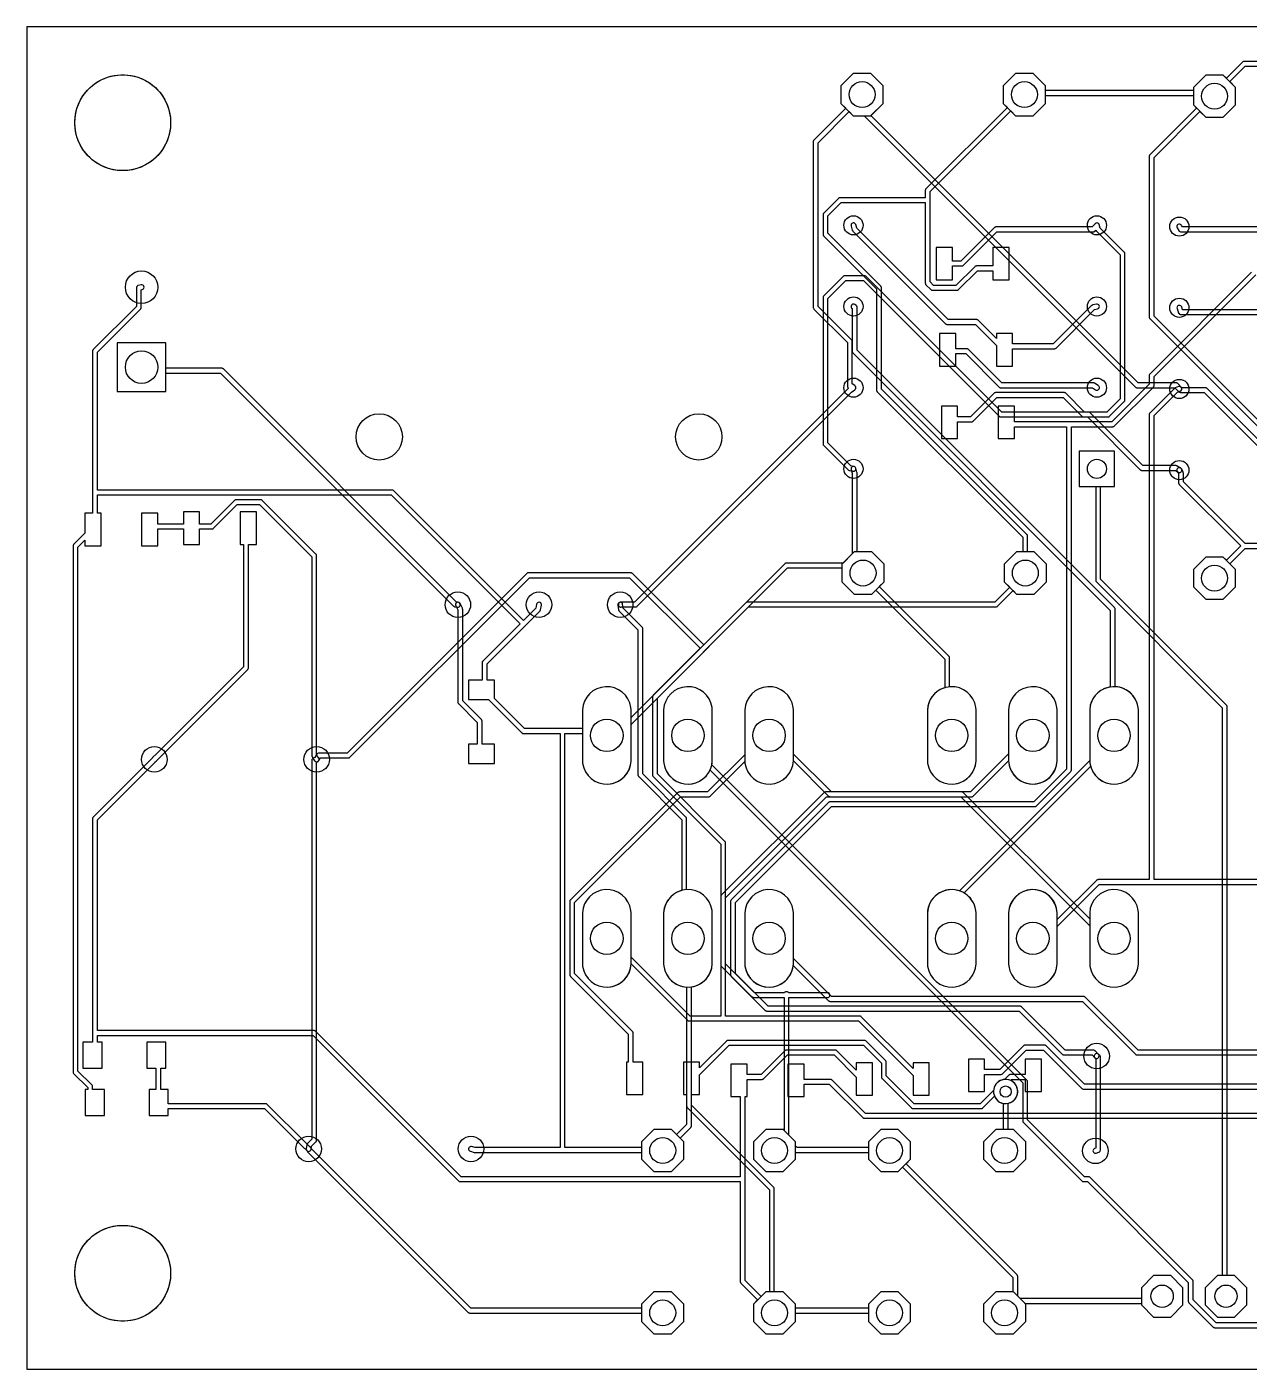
# Model space of a CAD drawing. Header units: millimetres. Extents: x 0 to 72, y 0 to 42.
# Drawn here: x 0 to 38.25, y 0 to 42 of the extents above; entities that cross this region are included whole.
import ezdxf

# ---------------------------------------------------------------- set-up
doc = ezdxf.new("R2010")
doc.units = ezdxf.units.MM

msp = doc.modelspace()

# ---------------------------------------------------------------- linework, layer by layer
at = {"layer": '16_copper'}
for points in [[(42.52, 40.919), (38.1, 40.919), (38.092, 40.918), (38.083, 40.918, 0.087654), (38.059, 40.907), (38.053, 40.902), (38.046, 40.897), (37.541, 40.392), (37.444, 40.49), (36.896, 40.49), (36.51, 40.104), (36.51, 39.556), (36.608, 39.459), (35.151, 38.001), (35.145, 37.995), (35.14, 37.988, 0.087651), (35.13, 37.964), (35.129, 37.956), (35.128, 37.948), (35.128, 32.918), (35.129, 32.91), (35.13, 32.902, 0.087654), (35.14, 32.877), (35.145, 32.871), (35.151, 32.865), (42.139, 25.876)], [(41.148, 35.738), (36.164, 35.738), (36.137, 35.787), (36.124, 35.804, 0.866041), (36.003, 35.713), (36.052, 35.625), (36.057, 35.618), (36.062, 35.611, 0.161894), (36.103, 35.587), (36.11, 35.587), (36.119, 35.585), (41.116, 35.585)], [(40.081, 33.147), (36.173, 33.147), (36.142, 33.235), (36.132, 33.255, 0.866043), (35.998, 33.185), (36.047, 33.046), (36.049, 33.042), (36.05, 33.039, 0.21835), (36.098, 32.997), (36.106, 32.996), (36.112, 32.995, 0.021766), (36.119, 32.995), (40.05, 32.995)], [(40.354, 1.448), (37.217, 1.448), (36.5, 2.165), (36.5, 2.743), (36.499, 2.752), (36.498, 2.76, 0.087654), (36.488, 2.785), (36.483, 2.79), (36.477, 2.797), (33.277, 5.997), (33.27, 6.003), (33.264, 6.008, 0.087651), (33.239, 6.018), (33.232, 6.019), (33.223, 6.02), (33.102, 6.02), (31.318, 7.804), (31.318, 8.992), (31.317, 9), (31.316, 9.008, 0.087654), (31.306, 9.033), (31.301, 9.039), (31.296, 9.045), (21.435, 18.907), (21.445, 18.956), (21.452, 19.031), (21.452, 20.629), (21.445, 20.704, 0.906347), (19.928, 20.629), (19.928, 19.031), (19.935, 18.956, 0.74165), (21.38, 18.742), (21.381, 18.745), (31.166, 8.96), (31.166, 7.772), (31.167, 7.764), (31.168, 7.756, 0.087654), (31.178, 7.731), (31.183, 7.725), (31.188, 7.719), (33.017, 5.89), (33.024, 5.885), (33.03, 5.879, 0.087651), (33.055, 5.869), (33.062, 5.869), (33.071, 5.867), (33.192, 5.867), (36.347, 2.712), (36.347, 2.134), (36.349, 2.125), (36.349, 2.117, 0.087654), (36.36, 2.092), (36.364, 2.087), (36.37, 2.08), (37.132, 1.318), (37.139, 1.313), (37.145, 1.307, 0.087651), (37.17, 1.297), (37.177, 1.297), (37.186, 1.295), (40.386, 1.295)]]:
    msp.add_lwpolyline(points, format="xyb", dxfattribs=at)
msp.add_lwpolyline([(42.269, 25.962), (35.281, 32.95), (35.281, 37.916), (36.715, 39.351), (36.896, 39.17), (37.444, 39.17), (37.83, 39.556), (37.83, 40.104), (37.649, 40.285), (38.132, 40.767), (42.488, 40.767)], dxfattribs=at)
for points in [[(36.093, 30.597, 0.544679), (36.127, 30.721), (36.023, 30.836), (36.015, 30.842), (36.007, 30.849, 0.074759), (35.986, 30.858), (35.98, 30.859), (35.966, 30.861), (34.779, 30.861), (26.417, 39.223), (26.8, 39.606), (26.8, 40.154), (26.414, 40.54), (25.866, 40.54), (25.48, 40.154), (25.48, 39.606), (25.866, 39.22), (26.205, 39.22), (34.693, 30.731), (34.7, 30.726), (34.707, 30.72, 0.087651), (34.731, 30.71), (34.739, 30.71), (34.747, 30.709), (35.933, 30.709), (36.013, 30.619), (36.03, 30.605, 0.144312), (36.072, 30.594)], [(36.093, 28.057, 0.641566), (36.11, 28.195), (36.006, 28.259), (35.997, 28.263), (35.987, 28.267, 0.00212), (35.986, 28.268), (35.98, 28.268), (35.966, 28.27), (34.931, 28.27), (33.277, 29.924), (33.27, 29.929), (33.264, 29.935, 0.087651), (33.239, 29.945), (33.232, 29.945), (33.223, 29.947), (30.512, 29.947), (26.267, 34.191), (26.26, 34.197), (26.253, 34.202, 0.087651), (26.229, 34.212), (26.221, 34.213), (26.213, 34.214), (25.603, 34.214), (25.595, 34.213), (25.586, 34.212, 0.087654), (25.562, 34.202), (25.556, 34.197), (25.549, 34.191), (24.94, 33.582), (24.935, 33.575), (24.929, 33.569, 0.087651), (24.919, 33.544), (24.919, 33.537), (24.917, 33.528), (24.917, 28.956), (24.919, 28.948), (24.919, 28.939, 0.087654), (24.93, 28.915), (24.934, 28.909), (24.94, 28.902), (25.702, 28.14), (25.702, 28.14), (25.703, 28.139, 0.071785), (25.72, 28.126), (25.735, 28.121), (25.74, 28.12, 0.001331), (25.74, 28.119), (25.854, 28.095), (25.876, 28.094, 0.866038), (25.886, 28.245), (25.793, 28.264), (25.07, 28.988), (25.07, 33.496), (25.635, 34.061), (26.181, 34.061), (30.426, 29.817), (30.433, 29.811), (30.439, 29.806, 0.087651), (30.464, 29.796), (30.471, 29.795), (30.48, 29.794), (33.192, 29.794), (34.846, 28.14), (34.853, 28.135), (34.859, 28.13, 0.087651), (34.884, 28.12), (34.891, 28.119), (34.9, 28.118), (35.945, 28.118), (36.03, 28.065), (36.05, 28.056), (36.072, 28.054)], [(34.137, 18.313, 0.357806), (34.787, 19.031), (34.787, 20.629), (34.78, 20.704, 0.357806), (34.062, 21.354), (34.061, 21.354), (34.061, 23.774), (34.06, 23.783), (34.06, 23.791, 0.087654), (34.049, 23.816), (34.044, 23.821), (34.039, 23.828), (25.984, 31.883), (25.984, 33.223), (25.984, 33.227), (25.984, 33.231, 0.215358), (25.952, 33.285), (25.914, 33.312), (25.895, 33.322), (25.873, 33.326, 0.548402), (25.8, 33.221), (25.811, 33.202), (25.826, 33.188), (25.832, 33.184), (25.832, 31.852), (25.833, 31.843), (25.834, 31.835, 0.087654), (25.844, 31.81), (25.849, 31.805), (25.854, 31.798), (33.909, 23.743), (33.909, 21.346), (33.84, 21.332, 0.330355), (33.263, 20.629), (33.263, 19.031), (33.27, 18.956, 0.385742), (34.062, 18.306)], [(13.505, 23.845, 0.866051), (13.497, 23.996), (13.445, 24), (6.15, 31.296), (6.143, 31.301), (6.137, 31.306, 0.087651), (6.112, 31.316), (6.105, 31.317), (6.096, 31.318), (4.353, 31.318), (4.353, 32.115), (2.829, 32.115), (2.829, 30.591), (4.353, 30.591), (4.353, 31.166), (6.064, 31.166), (13.357, 23.873), (13.362, 23.87, 0.158982), (13.405, 23.851), (13.483, 23.844)], [(38.18, 2.011), (38.18, 2.549), (37.799, 2.93), (37.567, 2.93), (37.567, 20.726), (37.565, 20.735), (37.565, 20.743, 0.087654), (37.554, 20.768), (37.55, 20.773), (37.544, 20.78), (33.604, 24.72), (33.604, 27.616), (34.044, 27.616), (34.044, 28.724), (32.936, 28.724), (32.936, 27.616), (33.452, 27.616), (33.452, 24.689), (33.453, 24.68), (33.454, 24.672, 0.087654), (33.464, 24.647), (33.469, 24.642), (33.474, 24.635), (37.414, 20.695), (37.414, 2.93), (37.261, 2.93), (36.88, 2.549), (36.88, 2.011), (37.261, 1.63), (37.799, 1.63)], [(30.328, 23.851, 0.14431), (30.369, 23.863), (30.375, 23.868), (30.381, 23.873), (30.867, 24.359), (30.976, 24.25), (31.524, 24.25), (31.91, 24.636), (31.91, 25.184), (31.524, 25.57), (30.976, 25.57), (30.59, 25.184), (30.59, 24.636), (30.76, 24.467), (30.296, 24.003), (22.555, 24.003), (22.547, 24.002), (22.538, 24.001, 0.087654), (22.514, 23.991), (22.508, 23.986), (22.501, 23.981), (21.184, 22.663), (18.951, 24.895), (18.945, 24.9), (18.938, 24.906, 0.087651), (18.914, 24.916), (18.906, 24.916), (18.898, 24.917), (15.697, 24.917), (15.689, 24.916), (15.68, 24.916, 0.087654), (15.656, 24.905), (15.65, 24.9), (15.643, 24.895), (10.027, 19.279), (9.144, 19.279), (9.137, 19.278), (9.13, 19.277, 0.21536), (9.079, 19.242), (9.018, 19.142), (8.964, 19.121, 0.236822), (8.918, 19.071), (8.917, 19.062), (8.916, 19.054, 0.014691), (8.915, 19.05), (8.915, 7.194), (8.785, 7.064), (8.784, 7.062), (8.782, 7.061, 0.071784), (8.77, 7.042), (8.767, 7.034), (8.765, 7.026, 0.013501), (8.764, 7.022), (8.745, 6.902), (8.744, 6.88, 0.866046), (8.895, 6.878), (8.911, 6.974), (9.045, 7.109), (9.051, 7.116), (9.056, 7.122, 0.087651), (9.066, 7.147), (9.067, 7.154), (9.068, 7.163), (9.068, 18.998), (9.097, 19.009), (9.101, 19.011), (9.104, 19.012, 0.071783), (9.122, 19.024), (9.127, 19.03), (9.131, 19.035, 0.022071), (9.135, 19.041), (9.187, 19.126), (10.058, 19.126), (10.067, 19.127), (10.075, 19.128, 0.087654), (10.1, 19.138), (10.105, 19.143), (10.112, 19.149), (15.729, 24.765), (18.866, 24.765), (21.076, 22.555), (19.606, 21.085), (19.601, 21.078), (19.595, 21.072, 0.087651), (19.585, 21.047), (19.585, 21.04), (19.583, 21.031), (19.583, 18.593), (19.585, 18.584), (19.585, 18.576, 0.087654), (19.596, 18.551), (19.6, 18.546), (19.606, 18.539), (21.717, 16.428), (21.717, 12.649), (21.718, 12.641), (21.719, 12.632, 0.087654), (21.729, 12.608), (21.734, 12.602), (21.739, 12.595), (22.654, 11.681), (22.655, 11.68), (22.656, 11.679), (22.665, 11.673), (22.671, 11.668, 0.008173), (22.673, 11.667), (22.739, 11.634), (22.745, 11.632), (22.752, 11.629, 0.023934), (22.759, 11.627), (22.766, 11.627), (22.773, 11.626), (23.698, 11.626), (23.698, 7.476), (23.674, 7.5), (23.126, 7.5), (22.74, 7.114), (22.74, 6.566), (23.126, 6.18), (23.674, 6.18), (24.06, 6.566), (24.06, 6.784), (24.061, 6.784), (24.063, 6.784), (24.071, 6.783), (24.079, 6.782), (26.34, 6.782), (26.34, 6.566), (26.726, 6.18), (27.274, 6.18), (27.66, 6.566), (27.66, 7.114), (27.274, 7.5), (26.726, 7.5), (26.34, 7.114), (26.34, 6.934), (24.111, 6.934), (24.06, 6.985), (24.06, 7.114), (23.851, 7.323), (23.851, 11.626), (25.059, 11.626), (25.08, 11.629, 0.866051), (25.059, 11.778), (23.837, 11.778), (23.824, 11.793), (23.806, 11.804, 0.294756), (23.724, 11.792), (23.712, 11.778), (22.791, 11.778), (22.753, 11.797), (21.869, 12.681), (21.869, 16.459), (21.868, 16.468), (21.868, 16.476, 0.087654), (21.857, 16.501), (21.852, 16.506), (21.847, 16.513), (19.736, 18.624), (19.736, 21), (22.587, 23.851)], [(24.06, 1.486), (24.06, 2.034), (23.674, 2.42), (23.393, 2.42), (23.393, 5.639), (23.392, 5.647), (23.392, 5.656, 0.087654), (23.381, 5.68), (23.376, 5.686), (23.371, 5.693), (20.803, 8.261), (20.803, 11.963), (20.875, 11.978, 0.330355), (21.452, 12.681), (21.452, 14.279), (21.445, 14.354, 0.385742), (20.653, 15.004), (20.65, 15.004), (20.65, 17.221), (20.649, 17.23), (20.648, 17.238, 0.087654), (20.638, 17.263), (20.633, 17.268), (20.628, 17.275), (19.279, 18.624), (19.279, 23.165), (19.277, 23.173), (19.277, 23.182, 0.087654), (19.266, 23.206), (19.262, 23.212), (19.256, 23.219), (18.664, 23.811), (18.645, 23.932), (18.639, 23.953, 0.866037), (18.495, 23.908), (18.518, 23.763), (18.518, 23.76), (18.518, 23.758, 0.071781), (18.526, 23.737), (18.532, 23.73), (18.536, 23.724, 0.014196), (18.539, 23.721), (19.126, 23.133), (19.126, 18.593), (19.127, 18.584), (19.128, 18.576, 0.087654), (19.138, 18.551), (19.143, 18.546), (19.149, 18.539), (20.498, 17.19), (20.498, 14.98), (20.433, 14.96, 0.303347), (19.928, 14.279), (19.928, 12.681), (19.935, 12.606, 0.356928), (20.65, 11.956), (20.65, 8.23), (20.651, 8.221), (20.652, 8.213, 0.087654), (20.662, 8.188), (20.667, 8.183), (20.673, 8.176), (23.241, 5.607), (23.241, 2.42), (23.126, 2.42), (22.74, 2.034), (22.74, 1.486), (23.126, 1.1), (23.674, 1.1)], [(18.262, 18.313, 0.357806), (18.912, 19.031), (18.912, 20.629), (18.905, 20.704, 0.906347), (17.388, 20.629), (17.388, 19.031), (17.395, 18.956, 0.385742), (18.187, 18.306)], [(34.137, 11.963, 0.357806), (34.787, 12.681), (34.787, 14.279), (34.78, 14.354, 0.906347), (33.263, 14.279), (33.263, 14.089), (29.315, 18.037), (29.308, 18.042), (29.301, 18.048, 0.087651), (29.277, 18.058), (29.269, 18.058), (29.261, 18.059), (25.178, 18.059), (23.992, 19.245), (23.992, 20.629), (23.985, 20.704, 0.906347), (22.468, 20.629), (22.468, 19.031), (22.475, 18.956, 0.905732), (23.992, 19.03), (25.092, 17.929), (25.099, 17.924), (25.105, 17.919, 0.087651), (25.13, 17.909), (25.137, 17.908), (25.146, 17.907), (29.229, 17.907), (33.263, 13.873), (33.263, 12.681), (33.27, 12.606, 0.385742), (34.062, 11.956)], [(29.057, 18.313, 0.357806), (29.707, 19.031), (29.707, 20.629), (29.7, 20.704, 0.906347), (28.183, 20.629), (28.183, 19.031), (28.19, 18.956, 0.385742), (28.982, 18.306)], [(31.597, 18.313, 0.357806), (32.247, 19.031), (32.247, 20.629), (32.24, 20.704, 0.906347), (30.723, 20.629), (30.723, 19.031), (30.73, 18.956, 0.385742), (31.522, 18.306)], [(18.262, 11.963, 0.357806), (18.912, 12.681), (18.912, 14.279), (18.905, 14.354, 0.906347), (17.388, 14.279), (17.388, 12.681), (17.395, 12.606, 0.385742), (18.187, 11.956)], [(23.342, 11.963, 0.357806), (23.992, 12.681), (23.992, 14.279), (23.985, 14.354, 0.906347), (22.468, 14.279), (22.468, 12.681), (22.475, 12.606, 0.385742), (23.267, 11.956)], [(29.057, 11.963, 0.357806), (29.707, 12.681), (29.707, 14.279), (29.7, 14.354, 0.906347), (28.183, 14.279), (28.183, 12.681), (28.19, 12.606, 0.385742), (28.982, 11.956)], [(31.597, 11.963, 0.357806), (32.247, 12.681), (32.247, 14.279), (32.24, 14.354, 0.906347), (30.723, 14.279), (30.723, 12.681), (30.73, 12.606, 0.385742), (31.522, 11.956)], [(33.467, 6.758), (33.552, 6.786), (33.556, 6.788), (33.56, 6.789, 0.291647), (33.604, 6.858), (33.604, 9.754), (33.603, 9.764), (33.602, 9.773, 0.077634), (33.592, 9.795), (33.587, 9.801), (33.58, 9.81), (33.533, 9.853), (33.515, 9.865, 0.752236), (33.416, 9.757), (33.429, 9.741), (33.452, 9.72), (33.452, 6.913), (33.419, 6.902), (33.4, 6.893, 0.752237), (33.446, 6.754)], [(31.26, 6.566), (31.26, 7.114), (30.874, 7.5), (30.709, 7.5), (30.709, 8.316), (30.754, 8.328, 1), (30.511, 9.046), (30.465, 9.027, 0.714263), (30.556, 8.316), (30.556, 7.5), (30.326, 7.5), (29.94, 7.114), (29.94, 6.566), (30.326, 6.18), (30.874, 6.18)]]:
    msp.add_lwpolyline(points, format="xyb", close=True, dxfattribs=at)
for points in [[(31.88, 39.606), (31.88, 40.154), (31.494, 40.54), (30.946, 40.54), (30.56, 40.154), (30.56, 39.606), (30.946, 39.22), (31.494, 39.22)], [(26.83, 24.636), (26.83, 25.184), (26.444, 25.57), (25.896, 25.57), (25.51, 25.184), (25.51, 24.636), (25.896, 24.25), (26.444, 24.25)], [(37.83, 24.476), (37.83, 25.024), (37.444, 25.41), (36.896, 25.41), (36.51, 25.024), (36.51, 24.476), (36.896, 24.09), (37.444, 24.09)], [(20.56, 6.566), (20.56, 7.114), (20.174, 7.5), (19.626, 7.5), (19.24, 7.114), (19.24, 6.566), (19.626, 6.18), (20.174, 6.18)], [(36.18, 2.011), (36.18, 2.549), (35.799, 2.93), (35.261, 2.93), (34.88, 2.549), (34.88, 2.011), (35.261, 1.63), (35.799, 1.63)], [(20.56, 1.486), (20.56, 2.034), (20.174, 2.42), (19.626, 2.42), (19.24, 2.034), (19.24, 1.486), (19.626, 1.1), (20.174, 1.1)], [(27.66, 1.486), (27.66, 2.034), (27.274, 2.42), (26.726, 2.42), (26.34, 2.034), (26.34, 1.486), (26.726, 1.1), (27.274, 1.1)], [(31.26, 1.486), (31.26, 2.034), (30.874, 2.42), (30.326, 2.42), (29.94, 2.034), (29.94, 1.486), (30.326, 1.1), (30.874, 1.1)]]:
    msp.add_lwpolyline(points, close=True, dxfattribs=at)
at = {"layer": '1_copper'}
for points in [[(18.592, 23.847), (18.604, 23.851), (19.05, 23.851), (19.058, 23.852), (19.067, 23.852, 0.087654), (19.091, 23.863), (19.097, 23.868), (19.104, 23.873), (25.804, 30.573), (25.913, 30.647), (25.92, 30.654), (25.927, 30.66, 0.382624), (25.926, 30.762), (25.92, 30.767), (25.912, 30.774), (25.832, 30.826), (25.832, 32.156), (25.831, 32.165), (25.83, 32.173, 0.087654), (25.82, 32.198), (25.815, 32.203), (25.809, 32.21), (24.765, 33.255), (24.765, 38.373), (25.739, 39.347), (25.866, 39.22), (26.414, 39.22), (26.8, 39.606), (26.8, 40.154), (26.414, 40.54), (25.866, 40.54), (25.48, 40.154), (25.48, 39.606), (25.631, 39.455), (24.635, 38.459), (24.63, 38.452), (24.624, 38.445, 0.087651), (24.614, 38.421), (24.614, 38.413), (24.613, 38.405), (24.613, 33.223), (24.614, 33.215), (24.614, 33.206, 0.087654), (24.625, 33.182), (24.63, 33.176), (24.635, 33.169), (25.679, 32.125), (25.679, 30.785), (25.68, 30.779, 0.269399), (25.713, 30.695), (25.708, 30.691), (25.702, 30.686), (19.018, 24.003), (18.593, 24.003), (18.592, 24.003), (18.592, 24.003), (18.575, 24), (18.571, 24, 0.759961), (18.571, 23.844)], [(30.794, 39.373), (30.946, 39.22), (31.494, 39.22), (31.88, 39.606), (31.88, 39.853), (36.51, 39.853), (36.51, 39.556), (36.896, 39.17), (37.444, 39.17), (37.83, 39.556), (37.83, 40.104), (37.444, 40.49), (36.896, 40.49), (36.51, 40.104), (36.51, 40.005), (31.88, 40.005), (31.88, 40.154), (31.494, 40.54), (30.946, 40.54), (30.56, 40.154), (30.56, 39.606), (30.686, 39.48), (28.14, 36.935), (28.135, 36.928), (28.13, 36.921, 0.087651), (28.12, 36.897), (28.119, 36.889), (28.118, 36.881), (28.118, 36.652), (25.451, 36.652), (25.442, 36.651), (25.434, 36.65, 0.087654), (25.409, 36.64), (25.404, 36.635), (25.397, 36.63), (24.94, 36.173), (24.935, 36.166), (24.929, 36.159, 0.087651), (24.919, 36.135), (24.919, 36.127), (24.917, 36.119), (24.917, 35.509), (24.919, 35.501), (24.919, 35.492, 0.087654), (24.93, 35.468), (24.934, 35.462), (24.94, 35.455), (26.594, 33.801), (26.594, 30.632), (26.595, 30.624), (26.596, 30.616, 0.087654), (26.606, 30.591), (26.611, 30.585), (26.616, 30.579), (31.166, 26.029), (31.166, 25.57), (30.976, 25.57), (30.59, 25.184), (30.59, 24.636), (30.976, 24.25), (31.524, 24.25), (31.91, 24.636), (31.91, 25.184), (31.524, 25.57), (31.318, 25.57), (31.318, 26.06), (31.317, 26.069), (31.316, 26.077, 0.087654), (31.306, 26.102), (31.301, 26.107), (31.296, 26.114), (26.746, 30.664), (26.746, 33.833), (26.745, 33.841), (26.744, 33.85, 0.087654), (26.734, 33.874), (26.729, 33.88), (26.724, 33.887), (25.07, 35.541), (25.07, 36.087), (25.482, 36.5), (28.118, 36.5), (28.118, 33.985), (28.119, 33.977), (28.12, 33.968, 0.087654), (28.13, 33.944), (28.135, 33.938), (28.14, 33.931), (28.293, 33.779), (28.299, 33.774), (28.306, 33.768, 0.087651), (28.33, 33.758), (28.338, 33.758), (28.346, 33.757), (29.108, 33.757), (29.117, 33.758), (29.125, 33.758, 0.087654), (29.15, 33.769), (29.155, 33.774), (29.162, 33.779), (29.75, 34.366), (30.236, 34.366), (30.236, 34.085), (30.744, 34.085), (30.744, 35.101), (30.236, 35.101), (30.236, 34.519), (29.718, 34.519), (29.71, 34.517), (29.701, 34.517, 0.087654), (29.677, 34.506), (29.671, 34.502), (29.664, 34.496), (29.077, 33.909), (28.378, 33.909), (28.27, 34.017), (28.27, 36.849)], [(30.85, 31.928), (32.156, 31.928), (32.165, 31.929), (32.173, 31.93, 0.087654), (32.198, 31.94), (32.203, 31.945), (32.21, 31.95), (33.414, 33.154), (33.507, 33.176), (33.528, 33.184, 0.866057), (33.473, 33.324), (33.358, 33.297), (33.348, 33.294), (33.338, 33.29, 0.001639), (33.338, 33.289), (33.334, 33.286), (33.322, 33.277), (32.125, 32.08), (30.85, 32.08), (30.85, 32.401), (30.342, 32.401), (30.342, 32.25), (29.772, 32.82), (29.765, 32.825), (29.759, 32.83, 0.087651), (29.734, 32.84), (29.727, 32.841), (29.718, 32.842), (28.835, 32.842), (25.976, 35.702), (25.943, 35.812), (25.934, 35.831, 0.866052), (25.797, 35.768), (25.835, 35.64), (25.838, 35.632), (25.842, 35.624, 0.016047), (25.844, 35.62), (25.849, 35.615), (25.854, 35.608), (28.75, 32.712), (28.757, 32.707), (28.763, 32.702, 0.087651), (28.788, 32.692), (28.795, 32.691), (28.804, 32.69), (29.686, 32.69), (30.342, 32.034), (30.342, 31.385), (30.85, 31.385)], [(29.13, 29.642), (29.566, 29.642), (29.574, 29.643), (29.582, 29.644, 0.087654), (29.607, 29.654), (29.613, 29.659), (29.619, 29.664), (30.359, 30.404), (32.43, 30.404), (33.017, 29.817), (33.024, 29.811), (33.03, 29.806, 0.087651), (33.055, 29.796), (33.062, 29.795), (33.071, 29.794), (33.833, 29.794), (33.841, 29.795), (33.85, 29.796, 0.087654), (33.874, 29.806), (33.88, 29.811), (33.887, 29.817), (34.344, 30.274), (34.349, 30.281), (34.354, 30.287, 0.087651), (34.364, 30.312), (34.365, 30.319), (34.366, 30.328), (34.366, 34.9), (34.365, 34.908), (34.364, 34.916, 0.087654), (34.354, 34.941), (34.349, 34.947), (34.344, 34.953), (33.596, 35.702), (33.563, 35.812), (33.561, 35.816), (33.56, 35.821, 0.544692), (33.433, 35.841), (33.341, 35.738), (30.328, 35.738), (30.319, 35.737), (30.311, 35.736, 0.087654), (30.286, 35.726), (30.281, 35.721), (30.274, 35.715), (29.229, 34.671), (28.966, 34.671), (28.966, 35.101), (28.458, 35.101), (28.458, 34.085), (28.966, 34.085), (28.966, 34.519), (29.261, 34.519), (29.269, 34.52), (29.278, 34.52, 0.087654), (29.302, 34.531), (29.308, 34.536), (29.315, 34.541), (30.359, 35.585), (33.376, 35.585), (33.386, 35.587), (33.397, 35.588, 0.073161), (33.417, 35.598), (33.421, 35.601), (33.432, 35.611), (33.456, 35.637), (33.458, 35.632), (33.462, 35.624, 0.016047), (33.464, 35.62), (33.469, 35.615), (33.474, 35.608), (34.214, 34.868), (34.214, 30.359), (33.801, 29.947), (33.102, 29.947), (32.515, 30.534), (32.508, 30.539), (32.502, 30.544, 0.087651), (32.477, 30.554), (32.47, 30.555), (32.461, 30.556), (30.328, 30.556), (30.319, 30.555), (30.311, 30.554, 0.087654), (30.286, 30.544), (30.281, 30.539), (30.274, 30.534), (29.534, 29.794), (29.13, 29.794), (29.13, 30.131), (28.622, 30.131), (28.622, 29.115), (29.13, 29.115)], [(14.631, 20.986), (14.631, 21.553), (14.402, 21.553), (14.402, 22.066), (16.056, 23.721), (16.057, 23.722), (16.058, 23.722, 0.071781), (16.07, 23.74), (16.074, 23.751), (16.076, 23.758, 0.005536), (16.077, 23.76), (16.105, 23.906), (16.106, 23.927, 0.866047), (15.955, 23.934), (15.932, 23.812), (15.545, 23.425), (11.484, 27.486), (11.477, 27.491), (11.471, 27.496, 0.087651), (11.446, 27.506), (11.439, 27.507), (11.43, 27.508), (2.21, 27.508), (2.21, 31.82), (3.559, 33.169), (3.564, 33.176), (3.57, 33.183, 0.087651), (3.58, 33.207), (3.58, 33.215), (3.581, 33.223), (3.581, 33.772), (3.608, 33.779), (3.629, 33.787, 0.866046), (3.574, 33.927), (3.488, 33.907), (3.48, 33.904), (3.473, 33.902, 0.239979), (3.43, 33.847), (3.43, 33.841), (3.429, 33.833), (3.429, 33.255), (2.08, 31.905), (2.075, 31.899), (2.069, 31.892, 0.087651), (2.059, 31.868), (2.059, 31.86), (2.057, 31.852), (2.057, 26.781), (1.814, 26.781), (1.814, 26.153), (1.47, 25.809), (1.465, 25.803), (1.46, 25.796, 0.087651), (1.45, 25.772), (1.449, 25.764), (1.448, 25.756), (1.448, 9.296), (1.449, 9.288), (1.45, 9.28, 0.087654), (1.46, 9.255), (1.465, 9.249), (1.47, 9.243), (1.905, 8.808), (1.905, 8.751), (1.827, 8.751), (1.827, 7.939), (2.427, 7.939), (2.427, 8.751), (2.057, 8.751), (2.057, 8.839), (2.056, 8.848), (2.056, 8.856, 0.087654), (2.045, 8.881), (2.04, 8.886), (2.035, 8.893), (1.6, 9.328), (1.6, 25.724), (1.814, 25.938), (1.814, 25.765), (2.322, 25.765), (2.322, 26.781), (2.21, 26.781), (2.21, 27.356), (11.398, 27.356), (15.437, 23.317), (14.272, 22.152), (14.267, 22.145), (14.261, 22.139, 0.087651), (14.251, 22.114), (14.251, 22.107), (14.249, 22.098), (14.249, 21.553), (13.819, 21.553), (13.819, 20.953), (14.448, 20.953), (15.491, 19.911), (15.498, 19.905), (15.504, 19.9, 0.087651), (15.529, 19.89), (15.536, 19.889), (15.545, 19.888), (16.688, 19.888), (16.688, 6.934), (14.031, 6.934), (13.92, 6.964), (13.898, 6.966, 0.86605), (13.88, 6.816), (14.001, 6.784), (14.009, 6.783), (14.021, 6.782), (19.24, 6.782), (19.24, 6.566), (19.626, 6.18), (20.174, 6.18), (20.56, 6.566), (20.56, 7.114), (20.444, 7.23), (20.78, 7.566), (20.785, 7.573), (20.791, 7.579, 0.087651), (20.801, 7.604), (20.801, 7.611), (20.803, 7.62), (20.803, 8.593), (21.054, 8.593), (21.054, 9.211), (21.977, 10.135), (26.181, 10.135), (26.746, 9.57), (26.746, 9.144), (26.747, 9.136), (26.748, 9.127, 0.087654), (26.758, 9.103), (26.763, 9.097), (26.769, 9.09), (27.683, 8.176), (27.69, 8.171), (27.696, 8.165, 0.087651), (27.721, 8.155), (27.728, 8.155), (27.737, 8.153), (29.87, 8.153), (29.879, 8.155), (29.887, 8.155, 0.087654), (29.912, 8.166), (29.917, 8.17), (29.924, 8.176), (30.285, 8.537), (30.292, 8.519, 1), (30.972, 8.854), (30.948, 8.897, 0.131653), (30.8, 9.027), (30.783, 9.034), (30.816, 9.068), (31.246, 9.068), (31.246, 8.684), (31.754, 8.684), (31.754, 9.7), (31.246, 9.7), (31.246, 9.22), (30.785, 9.22), (30.776, 9.219), (30.768, 9.218, 0.087654), (30.743, 9.208), (30.738, 9.203), (30.731, 9.198), (30.597, 9.064), (30.558, 9.059, 0.303348), (30.261, 8.761), (30.256, 8.723), (29.839, 8.306), (27.768, 8.306), (26.899, 9.176), (26.899, 9.601), (26.897, 9.61), (26.897, 9.618, 0.087654), (26.886, 9.643), (26.882, 9.648), (26.876, 9.655), (26.267, 10.265), (26.26, 10.27), (26.253, 10.275, 0.087651), (26.229, 10.285), (26.221, 10.286), (26.213, 10.287), (21.946, 10.287), (21.937, 10.286), (21.929, 10.285, 0.087654), (21.904, 10.275), (21.899, 10.27), (21.892, 10.265), (21.054, 9.427), (21.054, 9.609), (20.546, 9.609), (20.546, 8.593), (20.65, 8.593), (20.65, 7.652), (20.336, 7.338), (20.174, 7.5), (19.626, 7.5), (19.24, 7.114), (19.24, 6.934), (16.84, 6.934), (16.84, 19.888), (17.388, 19.888), (17.388, 19.031), (17.395, 18.956, 0.906347), (18.912, 19.031), (18.912, 20.176), (23.806, 25.07), (25.51, 25.07), (25.51, 24.636), (25.896, 24.25), (26.444, 24.25), (26.57, 24.376), (28.727, 22.219), (28.727, 21.322), (28.688, 21.31, 0.303347), (28.183, 20.629), (28.183, 19.031), (28.19, 18.956, 0.906347), (29.707, 19.031), (29.707, 20.629), (29.7, 20.704, 0.385742), (28.908, 21.354), (28.88, 21.351), (28.88, 22.25), (28.879, 22.259), (28.878, 22.267, 0.087654), (28.868, 22.292), (28.863, 22.297), (28.857, 22.304), (26.678, 24.484), (26.83, 24.636), (26.83, 25.184), (26.444, 25.57), (25.984, 25.57), (25.984, 28.042), (25.984, 28.042), (25.984, 28.043), (25.981, 28.062), (25.981, 28.063), (25.981, 28.063), (25.981, 28.063), (25.943, 28.192), (25.934, 28.211, 0.866052), (25.797, 28.148), (25.832, 28.031), (25.832, 25.506), (25.548, 25.222), (23.774, 25.222), (23.766, 25.221), (23.758, 25.22, 0.087654), (23.733, 25.21), (23.727, 25.205), (23.721, 25.2), (18.912, 20.391), (18.912, 20.629), (18.905, 20.704, 0.906347), (17.388, 20.629), (17.388, 20.041), (15.576, 20.041)], [(33.511, 30.637, 0.641571), (33.532, 30.774), (33.417, 30.849), (33.417, 30.849), (33.416, 30.849, 0.071785), (33.396, 30.858), (33.381, 30.86), (33.376, 30.861, 0.001446), (33.376, 30.861), (30.512, 30.861), (29.467, 31.905), (29.46, 31.911), (29.454, 31.916, 0.087651), (29.429, 31.926), (29.422, 31.927), (29.413, 31.928), (29.072, 31.928), (29.072, 32.401), (28.564, 32.401), (28.564, 31.385), (29.072, 31.385), (29.072, 31.775), (29.382, 31.775), (30.426, 30.731), (30.433, 30.726), (30.439, 30.72, 0.087651), (30.464, 30.71), (30.471, 30.71), (30.48, 30.709), (33.353, 30.709), (33.448, 30.646), (33.468, 30.637), (33.49, 30.634)], [(9.081, 19.005, 0.544695), (9.134, 19.121), (9.068, 19.225), (9.068, 25.451), (9.067, 25.459), (9.066, 25.468, 0.087654), (9.056, 25.492), (9.051, 25.498), (9.045, 25.505), (7.369, 27.181), (7.362, 27.186), (7.356, 27.192, 0.087651), (7.331, 27.202), (7.324, 27.202), (7.315, 27.203), (6.553, 27.203), (6.545, 27.202), (6.536, 27.202, 0.087654), (6.512, 27.191), (6.506, 27.186), (6.499, 27.181), (5.76, 26.441), (5.408, 26.441), (5.408, 26.822), (4.9, 26.822), (4.9, 26.441), (4.1, 26.441), (4.1, 26.781), (3.592, 26.781), (3.592, 25.765), (4.1, 25.765), (4.1, 26.289), (4.9, 26.289), (4.9, 25.806), (5.408, 25.806), (5.408, 26.289), (5.791, 26.289), (5.8, 26.29), (5.808, 26.291, 0.087654), (5.833, 26.301), (5.838, 26.306), (5.845, 26.311), (6.585, 27.051), (7.284, 27.051), (8.915, 25.419), (8.915, 19.202), (8.915, 19.202), (8.915, 19.202, 0.071783), (8.919, 19.18), (8.927, 19.161), (9.006, 19.039), (9.02, 19.022, 0.144301), (9.059, 19.005)], [(22.545, 8.53), (22.545, 9.068), (23.012, 9.068), (23.021, 9.069), (23.029, 9.07, 0.087654), (23.054, 9.08), (23.059, 9.085), (23.066, 9.09), (23.806, 9.83), (25.267, 9.83), (25.956, 9.141), (25.956, 8.571), (26.464, 8.571), (26.464, 9.587), (25.956, 9.587), (25.956, 9.356), (25.352, 9.96), (25.345, 9.965), (25.339, 9.97, 0.087651), (25.314, 9.98), (25.307, 9.981), (25.298, 9.982), (23.774, 9.982), (23.766, 9.981), (23.758, 9.98, 0.087654), (23.733, 9.97), (23.727, 9.965), (23.721, 9.96), (22.981, 9.22), (22.545, 9.22), (22.545, 9.546), (22.037, 9.546), (22.037, 8.53), (22.327, 8.53), (22.327, 6.02), (13.595, 6.02), (9.045, 10.569), (9.039, 10.575), (9.032, 10.58, 0.087651), (9.008, 10.59), (9, 10.591), (8.992, 10.592), (2.21, 10.592), (2.21, 17.19), (4.016, 18.996), (4.017, 18.997), (4.018, 18.998), (4.045, 19.027), (4.168, 19.148), (4.168, 19.148), (4.169, 19.149), (6.912, 21.892), (6.917, 21.899), (6.922, 21.905, 0.087651), (6.932, 21.93), (6.933, 21.937), (6.934, 21.946), (6.934, 25.806), (7.186, 25.806), (7.186, 26.822), (6.678, 26.822), (6.678, 25.806), (6.782, 25.806), (6.782, 21.977), (4.061, 19.257), (3.937, 19.134), (3.935, 19.133), (3.934, 19.132), (3.907, 19.103), (2.08, 17.275), (2.075, 17.268), (2.069, 17.262, 0.087651), (2.059, 17.237), (2.059, 17.23), (2.057, 17.221), (2.057, 10.231), (1.753, 10.231), (1.753, 9.419), (2.353, 9.419), (2.353, 10.231), (2.21, 10.231), (2.21, 10.439), (8.96, 10.439), (13.51, 5.89), (13.517, 5.885), (13.523, 5.879, 0.087651), (13.548, 5.869), (13.555, 5.869), (13.564, 5.867), (22.327, 5.867), (22.327, 2.743), (22.328, 2.735), (22.328, 2.726, 0.087654), (22.339, 2.702), (22.344, 2.696), (22.349, 2.689), (22.872, 2.166), (22.74, 2.034), (22.74, 1.486), (23.126, 1.1), (23.674, 1.1), (24.06, 1.486), (24.06, 1.753), (26.34, 1.753), (26.34, 1.486), (26.726, 1.1), (27.274, 1.1), (27.66, 1.486), (27.66, 2.034), (27.274, 2.42), (26.726, 2.42), (26.34, 2.034), (26.34, 1.905), (24.06, 1.905), (24.06, 2.034), (23.674, 2.42), (23.126, 2.42), (22.98, 2.274), (22.479, 2.775), (22.479, 8.53)], [(14.631, 19.553), (14.249, 19.553), (14.249, 20.269), (14.248, 20.278), (14.248, 20.286, 0.087654), (14.237, 20.311), (14.232, 20.316), (14.227, 20.323), (13.64, 20.91), (13.64, 23.774), (13.639, 23.782), (13.638, 23.789, 0.023455), (13.637, 23.796), (13.634, 23.802), (13.632, 23.809), (13.558, 23.954), (13.546, 23.972, 0.866049), (13.422, 23.886), (13.487, 23.756), (13.487, 20.879), (13.489, 20.87), (13.489, 20.862, 0.087654), (13.5, 20.837), (13.504, 20.832), (13.51, 20.825), (14.097, 20.238), (14.097, 19.553), (13.819, 19.553), (13.819, 18.953), (14.631, 18.953)], [(19.276, 9.609), (18.974, 9.609), (18.974, 10.516), (18.973, 10.524), (18.972, 10.532, 0.087654), (18.962, 10.557), (18.957, 10.563), (18.951, 10.569), (17.145, 12.376), (17.145, 14.599), (20.453, 17.907), (21.336, 17.907), (21.344, 17.908), (21.353, 17.909, 0.087654), (21.377, 17.919), (21.383, 17.924), (21.39, 17.929), (22.47, 19.01), (22.475, 18.956, 0.906347), (23.992, 19.031), (23.992, 20.629), (23.985, 20.704, 0.906347), (22.468, 20.629), (22.468, 19.223), (21.304, 18.059), (20.422, 18.059), (20.413, 18.058), (20.405, 18.058, 0.087654), (20.38, 18.047), (20.375, 18.042), (20.368, 18.037), (17.015, 14.684), (17.01, 14.677), (17.004, 14.671, 0.087651), (16.994, 14.646), (16.994, 14.639), (16.993, 14.63), (16.993, 12.344), (16.994, 12.336), (16.994, 12.328, 0.087654), (17.005, 12.303), (17.01, 12.297), (17.015, 12.291), (18.821, 10.484), (18.821, 9.609), (18.768, 9.609), (18.768, 8.593), (19.276, 8.593)], [(27.734, 9.191), (27.734, 8.571), (28.242, 8.571), (28.242, 9.587), (27.734, 9.587), (27.734, 9.407), (26.114, 11.027), (26.107, 11.032), (26.101, 11.037, 0.087651), (26.076, 11.047), (26.069, 11.048), (26.06, 11.049), (21.869, 11.049), (21.869, 14.751), (25.025, 17.907), (29.566, 17.907), (29.574, 17.908), (29.582, 17.909, 0.087654), (29.607, 17.919), (29.613, 17.924), (29.619, 17.929), (30.723, 19.033), (30.723, 19.031, 0.95208), (32.247, 19.031), (32.247, 20.629), (32.24, 20.704, 0.906347), (30.723, 20.629), (30.723, 19.248), (29.534, 18.059), (24.994, 18.059), (24.985, 18.058), (24.977, 18.058, 0.087654), (24.952, 18.047), (24.947, 18.042), (24.94, 18.037), (21.739, 14.837), (21.734, 14.83), (21.729, 14.823, 0.087651), (21.719, 14.799), (21.718, 14.791), (21.717, 14.783), (21.717, 11.049), (20.758, 11.049), (18.912, 12.895), (18.912, 14.279), (18.905, 14.354, 0.906347), (17.388, 14.279), (17.388, 12.681), (17.395, 12.606, 0.905732), (18.912, 12.68), (20.673, 10.919), (20.679, 10.914), (20.686, 10.908, 0.087651), (20.71, 10.898), (20.718, 10.898), (20.726, 10.897), (26.029, 10.897)], [(20.802, 18.313, 0.357806), (21.452, 19.031), (21.452, 20.629), (21.445, 20.704, 0.906347), (19.928, 20.629), (19.928, 19.031), (19.935, 18.956, 0.385742), (20.727, 18.306)], [(29.057, 11.963, 0.357806), (29.707, 12.681), (29.707, 14.279), (29.7, 14.354, 0.224558), (29.337, 14.896), (29.332, 14.899), (33.292, 18.859), (33.307, 18.811, 0.820679), (34.787, 19.031), (34.787, 20.629), (34.78, 20.704, 0.906347), (33.263, 20.629), (33.263, 19.045), (29.184, 14.966), (29.13, 14.982, 0.472965), (28.183, 14.279), (28.183, 12.681), (28.19, 12.606, 0.385742), (28.982, 11.956)], [(20.802, 11.963, 0.357806), (21.452, 12.681), (21.452, 14.279), (21.445, 14.354, 0.906347), (19.928, 14.279), (19.928, 12.681), (19.935, 12.606, 0.385742), (20.727, 11.956)], [(34.137, 11.963, 0.357806), (34.787, 12.681), (34.787, 14.279), (34.78, 14.354, 0.906347), (33.263, 14.279), (33.263, 12.681), (33.27, 12.606, 0.385742), (34.062, 11.956)], [(20.56, 1.486), (20.56, 2.034), (20.174, 2.42), (19.626, 2.42), (19.24, 2.034), (19.24, 1.905), (13.9, 1.905), (8.9, 6.905), (8.885, 6.929, 0.005054), (8.885, 6.931), (8.875, 6.941), (8.872, 6.946, 0.002192), (8.871, 6.947), (8.739, 7.066), (7.521, 8.283), (7.515, 8.289), (7.508, 8.294, 0.087651), (7.484, 8.304), (7.476, 8.305), (7.468, 8.306), (4.427, 8.306), (4.427, 8.751), (4.191, 8.751), (4.191, 9.419), (4.353, 9.419), (4.353, 10.231), (3.753, 10.231), (3.753, 9.419), (4.039, 9.419), (4.039, 8.751), (3.827, 8.751), (3.827, 7.939), (4.427, 7.939), (4.427, 8.153), (7.436, 8.153), (8.633, 6.957), (8.634, 6.955), (8.636, 6.954), (8.76, 6.841), (8.774, 6.819), (8.779, 6.813), (8.785, 6.804), (13.815, 1.775), (13.821, 1.77), (13.828, 1.764, 0.087651), (13.852, 1.754), (13.86, 1.754), (13.868, 1.753), (19.24, 1.753), (19.24, 1.486), (19.626, 1.1), (20.174, 1.1)], [(31.26, 1.486), (31.26, 2.034), (31.237, 2.057), (34.88, 2.057), (34.88, 2.011), (35.261, 1.63), (35.799, 1.63), (36.18, 2.011), (36.18, 2.549), (35.799, 2.93), (35.261, 2.93), (34.88, 2.549), (34.88, 2.21), (31.084, 2.21), (31.013, 2.281), (31.013, 2.896), (31.012, 2.904), (31.012, 2.912, 0.087654), (31.001, 2.937), (30.996, 2.943), (30.991, 2.949), (27.517, 6.423), (27.66, 6.566), (27.66, 7.114), (27.274, 7.5), (26.726, 7.5), (26.34, 7.114), (26.34, 6.566), (26.726, 6.18), (27.274, 6.18), (27.409, 6.316), (30.861, 2.864), (30.861, 2.42), (30.326, 2.42), (29.94, 2.034), (29.94, 1.486), (30.326, 1.1), (30.874, 1.1)]]:
    msp.add_lwpolyline(points, format="xyb", close=True, dxfattribs=at)
for points in [[(38.329, 34.322), (35.151, 31.143), (35.145, 31.137), (35.14, 31.13, 0.087651), (35.13, 31.106), (35.129, 31.098), (35.128, 31.09), (35.128, 30.816), (33.954, 29.642), (30.908, 29.642), (30.908, 30.131), (30.4, 30.131), (30.4, 29.115), (30.908, 29.115), (30.908, 29.489), (32.537, 29.489), (32.537, 18.777), (31.515, 17.755), (25.146, 17.755), (25.138, 17.753), (25.129, 17.753, 0.087654), (25.105, 17.742), (25.099, 17.738), (25.092, 17.732), (22.044, 14.684), (22.039, 14.677), (22.034, 14.671, 0.087651), (22.024, 14.646), (22.023, 14.639), (22.022, 14.63), (22.022, 12.344), (22.023, 12.336), (22.024, 12.328, 0.087654), (22.034, 12.303), (22.039, 12.297), (22.044, 12.291), (23.111, 11.224), (23.118, 11.219), (23.124, 11.213, 0.087651), (23.149, 11.203), (23.156, 11.203), (23.165, 11.201), (31.058, 11.201), (32.407, 9.852), (32.414, 9.847), (32.421, 9.842, 0.087651), (32.445, 9.832), (32.453, 9.831), (32.461, 9.83), (33.343, 9.83), (33.426, 9.744), (33.443, 9.731, 0.866052), (33.536, 9.85), (33.43, 9.959), (33.423, 9.965), (33.416, 9.97, 0.083429), (33.393, 9.98), (33.385, 9.981), (33.376, 9.982), (32.493, 9.982), (31.143, 11.331), (31.137, 11.337), (31.13, 11.342, 0.087651), (31.106, 11.352), (31.098, 11.353), (31.09, 11.354), (23.196, 11.354), (22.174, 12.376), (22.174, 14.599), (25.178, 17.602), (31.547, 17.602), (31.555, 17.603), (31.564, 17.604, 0.087654), (31.588, 17.614), (31.594, 17.619), (31.601, 17.625), (32.667, 18.691), (32.673, 18.698), (32.678, 18.705, 0.087651), (32.688, 18.729), (32.689, 18.737), (32.69, 18.745), (32.69, 29.489), (33.985, 29.489), (33.994, 29.491), (34.002, 29.491, 0.087654), (34.027, 29.502), (34.032, 29.506), (34.039, 29.512), (35.258, 30.731), (35.263, 30.738), (35.269, 30.744, 0.087651), (35.279, 30.769), (35.279, 30.776), (35.281, 30.785), (35.281, 31.058), (38.459, 34.236)], [(38.741, 28.88), (36.935, 30.686), (36.928, 30.691), (36.921, 30.697, 0.087651), (36.897, 30.707), (36.889, 30.707), (36.881, 30.709), (36.145, 30.709), (36.117, 30.73), (36.111, 30.733), (36.107, 30.737), (36.102, 30.739), (36.098, 30.741, 0.181454), (36.044, 30.742), (35.94, 30.704), (35.935, 30.701), (35.929, 30.699, 0.049196), (35.917, 30.69), (35.913, 30.686), (35.151, 29.924), (35.145, 29.917), (35.14, 29.911, 0.087651), (35.13, 29.886), (35.129, 29.879), (35.128, 29.87), (35.128, 15.316), (33.528, 15.316), (33.52, 15.315), (33.511, 15.314, 0.087654), (33.487, 15.304), (33.481, 15.299), (33.474, 15.294), (32.247, 14.067), (32.247, 14.279, 0.95208), (30.723, 14.279), (30.723, 12.681), (30.73, 12.606, 0.906347), (32.247, 12.681), (32.247, 13.851), (33.56, 15.164), (40.507, 15.164)], [(40.538, 15.316), (35.281, 15.316), (35.281, 29.839), (36.008, 30.567), (36.057, 30.584), (36.072, 30.572, 0.095605), (36.098, 30.559), (36.106, 30.558), (36.112, 30.556, 0.020809), (36.119, 30.556), (36.849, 30.556), (38.656, 28.75)], [(42.793, 25.832), (38.132, 25.832), (36.195, 27.768), (36.195, 28.042), (36.194, 28.05), (36.193, 28.059, 0.01436), (36.192, 28.063), (36.189, 28.07), (36.186, 28.078), (36.137, 28.167), (36.124, 28.184, 0.866041), (36.003, 28.093), (36.043, 28.022), (36.043, 27.737), (36.044, 27.728), (36.044, 27.72, 0.087654), (36.055, 27.695), (36.06, 27.69), (36.065, 27.683), (37.992, 25.756), (37.545, 25.309), (37.444, 25.41), (36.896, 25.41), (36.51, 25.024), (36.51, 24.476), (36.896, 24.09), (37.444, 24.09), (37.83, 24.476), (37.83, 25.024), (37.653, 25.201), (38.132, 25.679), (39.7, 25.679)], [(43.586, 9.982), (34.779, 9.982), (33.125, 11.636), (33.118, 11.641), (33.111, 11.647, 0.087651), (33.087, 11.657), (33.079, 11.657), (33.071, 11.659), (25.178, 11.659), (23.992, 12.844), (23.992, 14.279), (23.985, 14.354, 0.906347), (22.468, 14.279), (22.468, 12.681), (22.475, 12.606, 0.862606), (23.985, 12.606), (23.987, 12.633), (25.092, 11.529), (25.099, 11.523), (25.105, 11.518, 0.087651), (25.13, 11.508), (25.137, 11.507), (25.146, 11.506), (33.039, 11.506), (34.693, 9.852), (34.7, 9.847), (34.707, 9.842, 0.087651), (34.731, 9.832), (34.739, 9.831), (34.747, 9.83), (43.539, 9.83)], [(40.964, 8.915), (33.102, 8.915), (31.905, 10.112), (31.899, 10.117), (31.892, 10.123, 0.087651), (31.868, 10.133), (31.86, 10.133), (31.852, 10.135), (31.242, 10.135), (31.234, 10.133), (31.225, 10.133, 0.087654), (31.201, 10.122), (31.195, 10.118), (31.188, 10.112), (30.448, 9.373), (29.976, 9.373), (29.976, 9.7), (29.468, 9.7), (29.468, 8.684), (29.976, 8.684), (29.976, 9.22), (30.48, 9.22), (30.488, 9.221), (30.497, 9.222, 0.087654), (30.521, 9.232), (30.527, 9.237), (30.534, 9.243), (31.274, 9.982), (31.82, 9.982), (33.017, 8.785), (33.024, 8.78), (33.03, 8.775, 0.087651), (33.055, 8.765), (33.062, 8.764), (33.071, 8.763), (40.996, 8.763)], [(44.469, 8.001), (26.244, 8.001), (25.2, 9.045), (25.193, 9.051), (25.187, 9.056, 0.087651), (25.162, 9.066), (25.155, 9.067), (25.146, 9.068), (24.323, 9.068), (24.323, 9.546), (23.815, 9.546), (23.815, 8.53), (24.323, 8.53), (24.323, 8.915), (25.114, 8.915), (26.159, 7.871), (26.166, 7.866), (26.172, 7.86, 0.087651), (26.197, 7.85), (26.204, 7.85), (26.213, 7.849), (44.501, 7.849)]]:
    msp.add_lwpolyline(points, format="xyb", dxfattribs=at)
for points in [[(4.353, 32.115), (2.829, 32.115), (2.829, 30.591), (4.353, 30.591)], [(34.044, 28.724), (32.936, 28.724), (32.936, 27.616), (34.044, 27.616)], [(24.06, 6.566), (24.06, 7.114), (23.674, 7.5), (23.126, 7.5), (22.74, 7.114), (22.74, 6.566), (23.126, 6.18), (23.674, 6.18)], [(31.26, 6.566), (31.26, 7.114), (30.874, 7.5), (30.326, 7.5), (29.94, 7.114), (29.94, 6.566), (30.326, 6.18), (30.874, 6.18)], [(38.18, 2.011), (38.18, 2.549), (37.799, 2.93), (37.261, 2.93), (36.88, 2.549), (36.88, 2.011), (37.261, 1.63), (37.799, 1.63)]]:
    msp.add_lwpolyline(points, close=True, dxfattribs=at)
at = {"layer": 'drills_NPTH'}
for centre in [(3, 39), (3, 3)]:
    msp.add_circle(centre, 1.5, dxfattribs=at)
at = {"layer": 'drills_PTH'}
for centre, radius in [((26.14, 39.88), 0.406), ((31.22, 39.88), 0.406), ((37.17, 39.83), 0.406), ((25.87, 35.79), 0.3), ((33.49, 35.79), 0.3), ((36.07, 35.75), 0.3), ((3.591, 33.853), 0.508), ((25.87, 33.25), 0.3), ((33.49, 33.25), 0.3), ((36.07, 33.21), 0.3), ((3.591, 31.353), 0.508), ((25.87, 30.71), 0.3), ((33.49, 30.71), 0.3), ((36.07, 30.67), 0.3), ((11.03, 29.17), 0.725), ((21.03, 29.17), 0.725), ((25.87, 28.17), 0.3), ((33.49, 28.17), 0.3), ((36.07, 28.13), 0.3), ((26.17, 24.91), 0.406), ((31.25, 24.91), 0.406), ((37.17, 24.75), 0.406), ((13.49, 23.92), 0.4), ((16.03, 23.92), 0.4), ((18.57, 23.92), 0.4), ((18.15, 19.83), 0.508), ((20.69, 19.83), 0.508), ((23.23, 19.83), 0.508), ((28.945, 19.83), 0.508), ((31.485, 19.83), 0.508), ((34.025, 19.83), 0.508), ((3.99, 19.08), 0.4), ((9.07, 19.08), 0.4), ((18.15, 13.48), 0.508), ((20.69, 13.48), 0.508), ((23.23, 13.48), 0.508), ((28.945, 13.48), 0.508), ((31.485, 13.48), 0.508), ((34.025, 13.48), 0.508), ((33.481, 9.797), 0.4), ((8.82, 6.89), 0.4), ((13.9, 6.89), 0.4), ((19.9, 6.84), 0.406), ((23.4, 6.84), 0.406), ((27, 6.84), 0.406), ((30.6, 6.84), 0.406), ((33.443, 6.83), 0.4), ((35.53, 2.28), 0.35), ((37.53, 2.28), 0.35), ((19.9, 1.76), 0.406), ((23.4, 1.76), 0.406), ((27, 1.76), 0.406), ((30.6, 1.76), 0.406)]:
    msp.add_circle(centre, radius, dxfattribs=at)
at = {"layer": 'drills_via_1_16'}
msp.add_circle((30.632, 8.687), 0.175, dxfattribs=at)
at = {"layer": 'holes'}
for points in [[(4.5, 38.946), (4.492, 38.84), (4.477, 38.733), (4.454, 38.629), (4.424, 38.526), (4.387, 38.426), (4.342, 38.328), (4.291, 38.234), (4.233, 38.144), (4.169, 38.058), (4.099, 37.977), (4.023, 37.901), (3.942, 37.831), (3.856, 37.767), (3.766, 37.709), (3.672, 37.658), (3.574, 37.613), (3.474, 37.576), (3.371, 37.546), (3.267, 37.523), (3.16, 37.508), (3.054, 37.5), (2.946, 37.5), (2.84, 37.508), (2.734, 37.523), (2.629, 37.546), (2.526, 37.576), (2.426, 37.613), (2.328, 37.658), (2.234, 37.709), (2.144, 37.767), (2.058, 37.831), (1.977, 37.901), (1.901, 37.977), (1.831, 38.058), (1.767, 38.144), (1.709, 38.234), (1.658, 38.328), (1.613, 38.426), (1.576, 38.526), (1.546, 38.629), (1.523, 38.733), (1.508, 38.84), (1.5, 38.946), (1.5, 39.054), (1.508, 39.16), (1.523, 39.267), (1.546, 39.371), (1.576, 39.474), (1.613, 39.574), (1.658, 39.672), (1.709, 39.766), (1.767, 39.856), (1.831, 39.942), (1.901, 40.023), (1.977, 40.099), (2.058, 40.169), (2.144, 40.233), (2.234, 40.291), (2.328, 40.342), (2.426, 40.387), (2.526, 40.424), (2.629, 40.454), (2.734, 40.477), (2.84, 40.492), (2.946, 40.5), (3.054, 40.5), (3.16, 40.492), (3.267, 40.477), (3.371, 40.454), (3.474, 40.424), (3.574, 40.387), (3.672, 40.342), (3.766, 40.291), (3.856, 40.233), (3.942, 40.169), (4.023, 40.099), (4.099, 40.023), (4.169, 39.942), (4.233, 39.856), (4.291, 39.766), (4.342, 39.672), (4.387, 39.574), (4.424, 39.474), (4.454, 39.371), (4.477, 39.267), (4.492, 39.16), (4.5, 39.054), (4.5, 38.946)], [(4.5, 2.946), (4.492, 2.84), (4.477, 2.734), (4.454, 2.629), (4.424, 2.526), (4.387, 2.426), (4.342, 2.328), (4.291, 2.234), (4.233, 2.144), (4.169, 2.058), (4.099, 1.977), (4.023, 1.901), (3.942, 1.831), (3.856, 1.767), (3.766, 1.709), (3.672, 1.658), (3.574, 1.613), (3.474, 1.576), (3.371, 1.546), (3.267, 1.523), (3.16, 1.508), (3.054, 1.5), (2.946, 1.5), (2.84, 1.508), (2.734, 1.523), (2.629, 1.546), (2.526, 1.576), (2.426, 1.613), (2.328, 1.658), (2.234, 1.709), (2.144, 1.767), (2.058, 1.831), (1.977, 1.901), (1.901, 1.977), (1.831, 2.058), (1.767, 2.144), (1.709, 2.234), (1.658, 2.328), (1.613, 2.426), (1.576, 2.526), (1.546, 2.629), (1.523, 2.734), (1.508, 2.84), (1.5, 2.946), (1.5, 3.054), (1.508, 3.16), (1.523, 3.267), (1.546, 3.371), (1.576, 3.474), (1.613, 3.574), (1.658, 3.672), (1.709, 3.766), (1.767, 3.856), (1.831, 3.942), (1.901, 4.023), (1.977, 4.099), (2.058, 4.169), (2.144, 4.233), (2.234, 4.291), (2.328, 4.342), (2.426, 4.387), (2.526, 4.424), (2.629, 4.454), (2.734, 4.477), (2.84, 4.492), (2.946, 4.5), (3.054, 4.5), (3.16, 4.492), (3.267, 4.477), (3.371, 4.454), (3.474, 4.424), (3.574, 4.387), (3.672, 4.342), (3.766, 4.291), (3.856, 4.233), (3.942, 4.169), (4.023, 4.099), (4.099, 4.023), (4.169, 3.942), (4.233, 3.856), (4.291, 3.766), (4.342, 3.672), (4.387, 3.574), (4.424, 3.474), (4.454, 3.371), (4.477, 3.267), (4.492, 3.16), (4.5, 3.054), (4.5, 2.946)]]:
    msp.add_lwpolyline(points, close=True, dxfattribs=at)
at = {"layer": 'outline'}
msp.add_lwpolyline([(0, 0), (72, 0), (72, 42), (0, 42), (0, 0)], close=True, dxfattribs=at)

doc.saveas('drawing.dxf')
